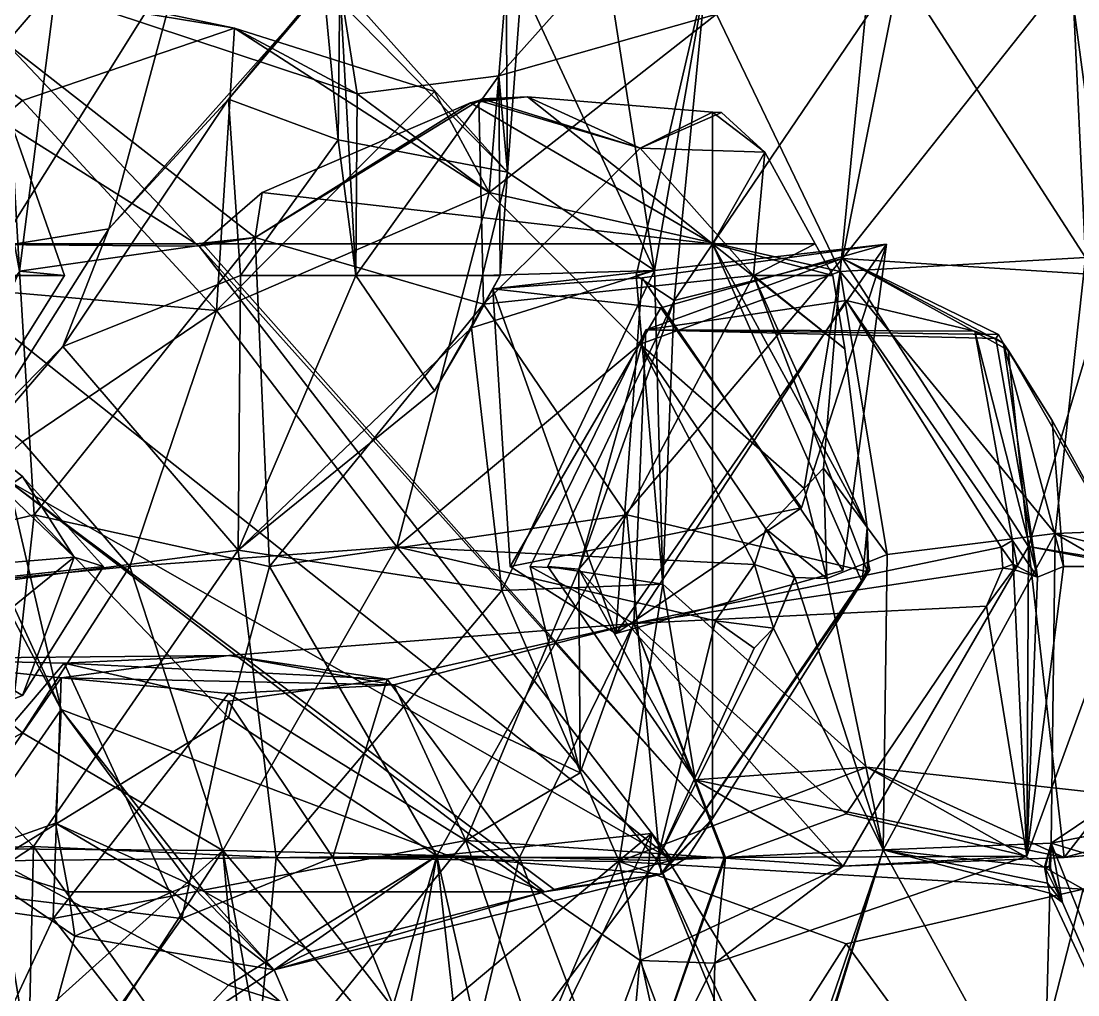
# Model space of a CAD drawing. Extents: x 290083 to 295691, y 4553739 to 4561622.
# Drawn here: x 294027.7 to 294092.4, y 4558827.2 to 4558886.9 of the extents above; entities that cross this region are included whole.
import ezdxf

# ---------------------------------------------------------------- set-up
doc = ezdxf.new("R2010")
doc.units = 0
doc.layers.add('Au_ppm_Pref_-_0_3', color=7, linetype='CONTINUOUS')

msp = doc.modelspace()

# ---------------------------------------------------------------- linework, layer by layer
at = {"layer": 'Au_ppm_Pref_-_0_3'}
for points in [[(294026.764, 4558885.517, 1936.038), (294021.921, 4558898.642, 1930.281), (294029.822, 4558889.102, 1930.281)], [(294079.873, 4558892.496, 1841.433), (294070.247, 4558887.282, 1848.423), (294077.809, 4558871.53, 1847.268)], [(294079.873, 4558892.496, 1841.433), (294077.809, 4558871.53, 1847.268), (294092.839, 4558872.38, 1841.006)], [(294092.036, 4558889.261, 1835.609), (294079.873, 4558892.496, 1841.433), (294092.839, 4558872.38, 1841.006)], [(294026.276, 4558890.761, 1875.567), (294037.625, 4558891.117, 1870.319), (294026.319, 4558873.069, 1870.397)], [(294026.319, 4558873.069, 1870.397), (294037.625, 4558891.117, 1870.319), (294033.048, 4558874.143, 1864.948)], [(294037.625, 4558891.117, 1870.319), (294046.323, 4558889.102, 1864.948), (294033.048, 4558874.143, 1864.948)], [(294027.775, 4558881.997, 1843.559), (294015.661, 4558890.554, 1846.834), (294015.161, 4558871.286, 1841.206)], [(294027.775, 4558881.997, 1843.559), (294040.747, 4558886.438, 1847.344), (294015.661, 4558890.554, 1846.834)], [(294027.959, 4558889.135, 1853.602), (294015.661, 4558890.554, 1846.834), (294040.747, 4558886.438, 1847.344)], [(294069.614, 4558889.689, 1869.718), (294081.514, 4558890.181, 1876.095), (294067.651, 4558869.763, 1877.084)], [(294081.514, 4558890.181, 1876.095), (294077.948, 4558872.319, 1882.685), (294067.651, 4558869.763, 1877.084)], [(294091.828, 4558889.834, 1881.464), (294077.948, 4558872.319, 1882.685), (294081.514, 4558890.181, 1876.095)], [(294069.614, 4558889.689, 1869.718), (294066.442, 4558871.586, 1864.887), (294063.722, 4558889.102, 1864.948)], [(294069.614, 4558889.689, 1869.718), (294067.651, 4558869.763, 1877.084), (294065.318, 4558871.285, 1870.887)], [(294069.614, 4558889.689, 1869.718), (294065.318, 4558871.285, 1870.887), (294066.442, 4558871.586, 1864.887)], [(294094.324, 4558871.285, 1878.501), (294077.948, 4558872.319, 1882.685), (294091.828, 4558889.834, 1881.464)], [(294103.371, 4558883.259, 1878.775), (294094.324, 4558871.285, 1878.501), (294091.828, 4558889.834, 1881.464)], [(294103.371, 4558883.259, 1878.775), (294091.828, 4558889.834, 1881.464), (294115.594, 4558888.875, 1882.788)], [(294024.582, 4558887.646, 1924.827), (294027.574, 4558871.542, 1930.853), (294029.822, 4558889.102, 1930.281)], [(294026.764, 4558885.517, 1936.038), (294029.822, 4558889.102, 1930.281), (294027.574, 4558871.542, 1930.853)], [(294027.959, 4558889.135, 1853.602), (294048.244, 4558882.413, 1853.069), (294047.18, 4558889.102, 1855.801)], [(294027.959, 4558889.135, 1853.602), (294040.747, 4558886.438, 1847.344), (294048.244, 4558882.413, 1853.069)], [(294040.375, 4558882.09, 1861.346), (294033.048, 4558874.143, 1864.948), (294046.323, 4558889.102, 1864.948)], [(294047.095, 4558879.598, 1859.009), (294040.375, 4558882.09, 1861.346), (294046.181, 4558889.102, 1861.746)], [(294040.375, 4558882.09, 1861.346), (294046.323, 4558889.102, 1864.948), (294046.181, 4558889.102, 1861.746)], [(294046.181, 4558889.102, 1861.746), (294058.314, 4558889.102, 1862.431), (294057.445, 4558877.607, 1859.009)], [(294046.181, 4558889.102, 1861.746), (294057.445, 4558877.607, 1859.009), (294047.095, 4558879.598, 1859.009)], [(294048.164, 4558871.285, 1856.741), (294047.095, 4558879.598, 1859.009), (294047.18, 4558889.102, 1855.801)], [(294047.18, 4558889.102, 1855.801), (294047.095, 4558879.598, 1859.009), (294057.445, 4558877.607, 1859.009)], [(294048.164, 4558871.285, 1856.741), (294047.18, 4558889.102, 1855.801), (294048.244, 4558882.413, 1853.069)], [(294047.18, 4558889.102, 1855.801), (294057.445, 4558877.607, 1859.009), (294057.367, 4558889.102, 1855.14)], [(294056.93, 4558883.508, 1853.069), (294057.367, 4558889.102, 1855.14), (294057.445, 4558877.607, 1859.009)], [(294061.906, 4558889.102, 1853.069), (294057.367, 4558889.102, 1855.14), (294056.93, 4558883.508, 1853.069)], [(294061.906, 4558889.102, 1853.069), (294056.93, 4558883.508, 1853.069), (294070.247, 4558887.282, 1848.423)], [(294066.442, 4558871.586, 1864.887), (294057.445, 4558877.607, 1859.009), (294058.314, 4558889.102, 1862.431)], [(294066.442, 4558871.586, 1864.887), (294058.314, 4558889.102, 1862.431), (294063.722, 4558889.102, 1864.948)], [(294092.036, 4558889.261, 1835.609), (294092.839, 4558872.38, 1841.006), (294102.242, 4558868.938, 1834.736)], [(294092.036, 4558889.261, 1835.609), (294102.242, 4558868.938, 1834.736), (294107.323, 4558889.102, 1831.175)], [(294025.368, 4558871.285, 1918.688), (294030.33, 4558871.285, 1924.341), (294024.582, 4558887.646, 1924.827)], [(294024.582, 4558887.646, 1924.827), (294030.33, 4558871.285, 1924.341), (294027.574, 4558871.542, 1930.853)], [(294056.93, 4558883.508, 1853.069), (294056.338, 4558876.373, 1847.24), (294070.247, 4558887.282, 1848.423)], [(294070.247, 4558887.282, 1848.423), (294056.338, 4558876.373, 1847.24), (294077.809, 4558871.53, 1847.268)], [(294027.775, 4558881.997, 1843.559), (294039.639, 4558869.135, 1842.285), (294040.747, 4558886.438, 1847.344)], [(294040.747, 4558886.438, 1847.344), (294039.639, 4558869.135, 1842.285), (294052.974, 4558882.542, 1843.378)], [(294040.747, 4558886.438, 1847.344), (294056.338, 4558876.373, 1847.24), (294048.244, 4558882.413, 1853.069)], [(294040.747, 4558886.438, 1847.344), (294052.974, 4558882.542, 1843.378), (294056.338, 4558876.373, 1847.24)], [(294027.258, 4558880.248, 1938.398), (294026.764, 4558885.517, 1936.038), (294038.396, 4558873.226, 1937.427)], [(294026.764, 4558885.517, 1936.038), (294042.003, 4558873.605, 1935.827), (294038.396, 4558873.226, 1937.427)], [(294026.764, 4558885.517, 1936.038), (294027.574, 4558871.542, 1930.853), (294042.003, 4558873.605, 1935.827)], [(294048.164, 4558871.285, 1856.741), (294048.244, 4558882.413, 1853.069), (294056.93, 4558883.508, 1853.069)], [(294048.164, 4558871.285, 1856.741), (294056.93, 4558883.508, 1853.069), (294057.003, 4558871.285, 1857.109)], [(294048.244, 4558882.413, 1853.069), (294056.338, 4558876.373, 1847.24), (294056.93, 4558883.508, 1853.069)], [(294056.93, 4558883.508, 1853.069), (294057.445, 4558877.607, 1859.009), (294057.003, 4558871.285, 1857.109)], [(294052.974, 4558882.542, 1843.378), (294039.639, 4558869.135, 1842.285), (294056.338, 4558876.373, 1847.24)], [(294058.672, 4558882.216, 1937.061), (294055.191, 4558881.857, 1937.2), (294055.692, 4558882.001, 1937.186)], [(294070, 4558873.226, 1935.954), (294055.191, 4558881.857, 1937.2), (294058.672, 4558882.216, 1937.061)], [(294058.672, 4558882.216, 1937.061), (294055.692, 4558882.001, 1937.186), (294055.871, 4558882.112, 1937.184)], [(294065.573, 4558879.078, 1933.622), (294058.672, 4558882.216, 1937.061), (294055.871, 4558882.112, 1937.184)], [(294070, 4558873.226, 1935.954), (294058.672, 4558882.216, 1937.061), (294070, 4558881.281, 1935.305)], [(294070, 4558881.281, 1935.305), (294058.672, 4558882.216, 1937.061), (294065.573, 4558879.078, 1933.622)], [(294027.775, 4558881.997, 1843.559), (294015.161, 4558871.286, 1841.206), (294039.639, 4558869.135, 1842.285)], [(294041.104, 4558871.285, 1859.009), (294030.228, 4558866.934, 1861.615), (294040.375, 4558882.09, 1861.346)], [(294030.228, 4558866.934, 1861.615), (294033.048, 4558874.143, 1864.948), (294040.375, 4558882.09, 1861.346)], [(294041.104, 4558871.285, 1859.009), (294040.375, 4558882.09, 1861.346), (294047.095, 4558879.598, 1859.009)], [(294055.191, 4558881.857, 1937.2), (294042.003, 4558873.605, 1935.827), (294055.692, 4558882.001, 1937.186)], [(294042.003, 4558873.605, 1935.827), (294055.976, 4558869.536, 1932.279), (294055.692, 4558882.001, 1937.186)], [(294042.003, 4558873.605, 1935.827), (294055.191, 4558881.857, 1937.2), (294042.43, 4558876.365, 1937.441)], [(294070, 4558873.226, 1935.954), (294042.43, 4558876.365, 1937.441), (294055.191, 4558881.857, 1937.2)], [(294055.871, 4558882.112, 1937.184), (294055.692, 4558882.001, 1937.186), (294065.573, 4558879.078, 1933.622)], [(294055.692, 4558882.001, 1937.186), (294055.976, 4558869.536, 1932.279), (294065.573, 4558879.078, 1933.622)], [(294070.556, 4558881.261, 1935.243), (294070, 4558881.281, 1935.305), (294065.573, 4558879.078, 1933.622)], [(294065.573, 4558879.078, 1933.622), (294073.209, 4558878.836, 1935.137), (294070.556, 4558881.261, 1935.243)], [(294070.556, 4558881.261, 1935.243), (294073.209, 4558878.836, 1935.137), (294070, 4558881.281, 1935.305)], [(294073.209, 4558878.836, 1935.137), (294070, 4558873.226, 1935.954), (294070, 4558881.281, 1935.305)], [(294038.396, 4558873.226, 1937.427), (294020, 4558873.226, 1938.284), (294027.258, 4558880.248, 1938.398)], [(294048.164, 4558871.285, 1856.741), (294041.104, 4558871.285, 1859.009), (294047.095, 4558879.598, 1859.009)], [(294065.573, 4558879.078, 1933.622), (294055.976, 4558869.536, 1932.279), (294072.507, 4558871.285, 1932.951)], [(294072.507, 4558871.285, 1932.951), (294073.209, 4558878.836, 1935.137), (294065.573, 4558879.078, 1933.622)], [(294070, 4558873.226, 1935.954), (294073.209, 4558878.836, 1935.137), (294076.282, 4558873.226, 1935.24)], [(294072.507, 4558871.285, 1932.951), (294076.282, 4558873.226, 1935.24), (294073.209, 4558878.836, 1935.137)], [(294066.442, 4558871.586, 1864.887), (294055.914, 4558871.285, 1859.009), (294057.445, 4558877.607, 1859.009)], [(294055.914, 4558871.285, 1859.009), (294057.003, 4558871.285, 1857.109), (294057.445, 4558877.607, 1859.009)], [(294070, 4558873.226, 1935.954), (294038.794, 4558873.226, 1937.409), (294042.43, 4558876.365, 1937.441)], [(294038.794, 4558873.226, 1937.409), (294042.003, 4558873.605, 1935.827), (294042.43, 4558876.365, 1937.441)], [(294056.338, 4558876.373, 1847.24), (294039.639, 4558869.135, 1842.285), (294050.683, 4558854.662, 1842.21)], [(294050.683, 4558854.662, 1842.21), (294065.573, 4558867.086, 1842.59), (294056.338, 4558876.373, 1847.24)], [(294077.809, 4558871.53, 1847.268), (294056.338, 4558876.373, 1847.24), (294065.573, 4558867.086, 1842.59)], [(294023.655, 4558859.294, 1864.948), (294026.319, 4558873.069, 1870.397), (294033.048, 4558874.143, 1864.948)], [(294023.655, 4558859.294, 1864.948), (294033.048, 4558874.143, 1864.948), (294030.228, 4558866.934, 1861.615)], [(294026.894, 4558858.71, 1938.543), (294020, 4558873.226, 1938.284), (294067.561, 4558835.477, 1938.299)], [(294038.583, 4558873.074, 1937.427), (294020, 4558873.226, 1938.284), (294038.396, 4558873.226, 1937.427)], [(294067.561, 4558835.477, 1938.299), (294020, 4558873.226, 1938.284), (294038.583, 4558873.074, 1937.427)], [(294042.003, 4558873.605, 1935.827), (294027.574, 4558871.542, 1930.853), (294028.479, 4558856.622, 1934.836)], [(294042.882, 4558853.467, 1931.463), (294042.003, 4558873.605, 1935.827), (294028.479, 4558856.622, 1934.836)], [(294038.396, 4558873.226, 1937.427), (294042.003, 4558873.605, 1935.827), (294038.583, 4558873.074, 1937.427)], [(294038.583, 4558873.074, 1937.427), (294042.003, 4558873.605, 1935.827), (294038.794, 4558873.226, 1937.409)], [(294070, 4558838.038, 1938.034), (294038.583, 4558873.074, 1937.427), (294038.794, 4558873.226, 1937.409)], [(294070, 4558838.038, 1938.034), (294038.794, 4558873.226, 1937.409), (294070, 4558873.226, 1935.954)], [(294042.882, 4558853.467, 1931.463), (294055.976, 4558869.536, 1932.279), (294042.003, 4558873.605, 1935.827)], [(294056.557, 4558870.465, 1905.597), (294065.69, 4558871.146, 1900.269), (294080.658, 4558873.207, 1906.397)], [(294056.557, 4558870.465, 1905.597), (294080.658, 4558873.207, 1906.397), (294066.844, 4558869.297, 1911.201)], [(294075.441, 4558857.051, 1909.98), (294080.658, 4558873.207, 1906.397), (294064.089, 4558849.368, 1906.119)], [(294077.975, 4558853.226, 1900.134), (294064.089, 4558849.368, 1906.119), (294080.658, 4558873.207, 1906.397)], [(294065.69, 4558871.146, 1900.269), (294077.975, 4558853.226, 1900.134), (294080.658, 4558873.207, 1906.397)], [(294075.441, 4558857.051, 1909.98), (294066.844, 4558869.297, 1911.201), (294080.658, 4558873.207, 1906.397)], [(294070, 4558873.226, 1935.954), (294079.162, 4558852.507, 1936.323), (294070, 4558838.038, 1938.034)], [(294070, 4558873.226, 1935.954), (294079.466, 4558855.835, 1936.098), (294079.162, 4558852.507, 1936.323)], [(294070, 4558873.226, 1935.954), (294078.095, 4558866.801, 1935.578), (294079.466, 4558855.835, 1936.098)], [(294077.359, 4558871.285, 1935.282), (294070, 4558873.226, 1935.954), (294076.282, 4558873.226, 1935.24)], [(294078.095, 4558866.801, 1935.578), (294070, 4558873.226, 1935.954), (294077.359, 4558871.285, 1935.282)], [(294072.507, 4558871.285, 1932.951), (294077.359, 4558871.285, 1935.282), (294076.282, 4558873.226, 1935.24)], [(294067.561, 4558835.477, 1938.299), (294038.583, 4558873.074, 1937.427), (294070, 4558838.038, 1938.034)], [(294065.915, 4558867.964, 1887.76), (294061.82, 4558853.296, 1882.226), (294077.948, 4558872.319, 1882.685)], [(294061.82, 4558853.296, 1882.226), (294067.651, 4558869.763, 1877.084), (294077.948, 4558872.319, 1882.685)], [(294087.507, 4558867.663, 1888.393), (294065.915, 4558867.964, 1887.76), (294077.948, 4558872.319, 1882.685)], [(294090.967, 4558855.494, 1848.152), (294092.839, 4558872.38, 1841.006), (294077.809, 4558871.53, 1847.268)], [(294077.948, 4558872.319, 1882.685), (294087.809, 4558867.116, 1888.32), (294087.507, 4558867.663, 1888.393)], [(294077.948, 4558872.319, 1882.685), (294088.102, 4558866.719, 1888.335), (294087.809, 4558867.116, 1888.32)], [(294089.347, 4558854.696, 1881.874), (294088.102, 4558866.719, 1888.335), (294077.948, 4558872.319, 1882.685)], [(294089.347, 4558854.696, 1881.874), (294077.948, 4558872.319, 1882.685), (294094.324, 4558871.285, 1878.501)], [(294090.967, 4558855.494, 1848.152), (294107.23, 4558856.118, 1841.695), (294092.839, 4558872.38, 1841.006)], [(294014.932, 4558853.4, 1930.283), (294028.479, 4558856.622, 1934.836), (294027.574, 4558871.542, 1930.853)], [(294015.161, 4558871.286, 1841.206), (294017.414, 4558851.814, 1834.821), (294027.775, 4558861.109, 1838.643)], [(294015.161, 4558871.286, 1841.206), (294027.775, 4558861.109, 1838.643), (294039.639, 4558869.135, 1842.285)], [(294021.25, 4558856.833, 1924.341), (294027.574, 4558871.542, 1930.853), (294030.33, 4558871.285, 1924.341)], [(294021.25, 4558856.833, 1924.341), (294030.33, 4558871.285, 1924.341), (294025.368, 4558871.285, 1918.688)], [(294041.104, 4558871.285, 1859.009), (294040.971, 4558854.47, 1857.925), (294030.228, 4558866.934, 1861.615)], [(294040.971, 4558854.47, 1857.925), (294048.164, 4558871.285, 1856.741), (294052.974, 4558864.225, 1856.655)], [(294041.104, 4558871.285, 1859.009), (294048.164, 4558871.285, 1856.741), (294040.971, 4558854.47, 1857.925)], [(294048.164, 4558871.285, 1856.741), (294057.003, 4558871.285, 1857.109), (294052.974, 4558864.225, 1856.655)], [(294055.246, 4558868.072, 1859.009), (294052.974, 4558864.225, 1856.655), (294057.003, 4558871.285, 1857.109)], [(294055.246, 4558868.072, 1859.009), (294066.442, 4558871.586, 1864.887), (294057.104, 4558852.006, 1863.937)], [(294066.442, 4558871.586, 1864.887), (294055.246, 4558868.072, 1859.009), (294055.914, 4558871.285, 1859.009)], [(294055.246, 4558868.072, 1859.009), (294057.003, 4558871.285, 1857.109), (294055.914, 4558871.285, 1859.009)], [(294064.76, 4558856.637, 1931.72), (294072.507, 4558871.285, 1932.951), (294055.976, 4558869.536, 1932.279)], [(294066.953, 4558852.379, 1870.387), (294057.104, 4558852.006, 1863.937), (294066.442, 4558871.586, 1864.887)], [(294064.76, 4558856.637, 1931.72), (294079.493, 4558853.139, 1936.077), (294072.507, 4558871.285, 1932.951)], [(294066.953, 4558852.379, 1870.387), (294066.442, 4558871.586, 1864.887), (294065.318, 4558871.285, 1870.887)], [(294066.953, 4558852.379, 1870.387), (294065.318, 4558871.285, 1870.887), (294067.651, 4558869.763, 1877.084)], [(294077.809, 4558871.53, 1847.268), (294065.573, 4558867.086, 1842.59), (294075.619, 4558858.242, 1843.956)], [(294079.466, 4558855.835, 1936.098), (294078.095, 4558866.801, 1935.578), (294072.507, 4558871.285, 1932.951)], [(294078.095, 4558866.801, 1935.578), (294077.359, 4558871.285, 1935.282), (294072.507, 4558871.285, 1932.951)], [(294079.493, 4558853.139, 1936.077), (294079.466, 4558855.835, 1936.098), (294072.507, 4558871.285, 1932.951)], [(294076.787, 4558859.492, 1844.565), (294077.809, 4558871.53, 1847.268), (294075.619, 4558858.242, 1843.956)], [(294080.691, 4558854.203, 1844.721), (294077.809, 4558871.53, 1847.268), (294076.787, 4558859.492, 1844.565)], [(294090.967, 4558855.494, 1848.152), (294077.809, 4558871.53, 1847.268), (294080.691, 4558854.203, 1844.721)], [(294089.347, 4558854.696, 1881.874), (294094.324, 4558871.285, 1878.501), (294104.416, 4558852.248, 1878.793)], [(294064.089, 4558849.368, 1906.119), (294065.69, 4558871.146, 1900.269), (294056.557, 4558870.465, 1905.597)], [(294065.69, 4558871.146, 1900.269), (294064.089, 4558849.368, 1906.119), (294077.975, 4558853.226, 1900.134)], [(294056.557, 4558870.465, 1905.597), (294066.844, 4558869.297, 1911.201), (294057.612, 4558853.467, 1910.276)], [(294064.089, 4558849.368, 1906.119), (294056.557, 4558870.465, 1905.597), (294057.612, 4558853.467, 1910.276)], [(294024.075, 4558853.467, 1827.567), (294030.93, 4558854.039, 1828.423), (294014.592, 4558869.697, 1829.634)], [(294027.775, 4558858.983, 1831.151), (294017.414, 4558851.814, 1834.821), (294014.592, 4558869.697, 1829.634)], [(294027.775, 4558858.983, 1831.151), (294014.592, 4558869.697, 1829.634), (294030.93, 4558854.039, 1828.423)], [(294042.882, 4558853.467, 1931.463), (294064.76, 4558856.637, 1931.72), (294055.976, 4558869.536, 1932.279)], [(294075.441, 4558857.051, 1909.98), (294057.612, 4558853.467, 1910.276), (294066.844, 4558869.297, 1911.201)], [(294066.953, 4558852.379, 1870.387), (294067.651, 4558869.763, 1877.084), (294059.918, 4558853.467, 1876.827)], [(294067.651, 4558869.763, 1877.084), (294061.82, 4558853.296, 1882.226), (294059.918, 4558853.467, 1876.827)], [(294065.183, 4558849.982, 1893.667), (294078.172, 4558869.748, 1894.133), (294087.661, 4558854.657, 1893.575)], [(294065.183, 4558849.982, 1893.667), (294065.915, 4558867.964, 1887.76), (294078.172, 4558869.748, 1894.133)], [(294086.064, 4558867.875, 1889.788), (294078.172, 4558869.748, 1894.133), (294065.915, 4558867.964, 1887.76)], [(294078.172, 4558869.748, 1894.133), (294086.064, 4558867.875, 1889.788), (294088.367, 4558855.051, 1892.983)], [(294088.367, 4558855.051, 1892.983), (294087.661, 4558854.657, 1893.575), (294078.172, 4558869.748, 1894.133)], [(294039.639, 4558869.135, 1842.285), (294027.775, 4558861.109, 1838.643), (294034.337, 4558853.467, 1838.098)], [(294050.683, 4558854.662, 1842.21), (294039.639, 4558869.135, 1842.285), (294034.337, 4558853.467, 1838.098)], [(294040.971, 4558854.47, 1857.925), (294055.246, 4558868.072, 1859.009), (294057.104, 4558852.006, 1863.937)], [(294052.974, 4558864.225, 1856.655), (294055.246, 4558868.072, 1859.009), (294040.971, 4558854.47, 1857.925)], [(294065.183, 4558849.982, 1893.667), (294058.834, 4558853.467, 1888.705), (294065.915, 4558867.964, 1887.76)], [(294058.834, 4558853.467, 1888.705), (294061.82, 4558853.296, 1882.226), (294065.915, 4558867.964, 1887.76)], [(294087.333, 4558867.426, 1888.675), (294065.915, 4558867.964, 1887.76), (294087.507, 4558867.663, 1888.393)], [(294086.064, 4558867.875, 1889.788), (294065.915, 4558867.964, 1887.76), (294087.333, 4558867.426, 1888.675)], [(294089.888, 4558852.817, 1892.386), (294086.064, 4558867.875, 1889.788), (294087.333, 4558867.426, 1888.675)], [(294089.888, 4558852.817, 1892.386), (294088.367, 4558855.051, 1892.983), (294086.064, 4558867.875, 1889.788)], [(294087.809, 4558867.116, 1888.32), (294087.333, 4558867.426, 1888.675), (294087.507, 4558867.663, 1888.393)], [(294087.809, 4558867.116, 1888.32), (294089.888, 4558852.817, 1892.386), (294087.333, 4558867.426, 1888.675)], [(294023.655, 4558859.294, 1864.948), (294030.228, 4558866.934, 1861.615), (294014.528, 4558850.989, 1859.959)], [(294030.228, 4558866.934, 1861.615), (294040.971, 4558854.47, 1857.925), (294014.528, 4558850.989, 1859.959)], [(294072.569, 4558853.579, 1842.714), (294065.573, 4558867.086, 1842.59), (294050.683, 4558854.662, 1842.21)], [(294072.569, 4558853.579, 1842.714), (294073.259, 4558855.78, 1842.736), (294065.573, 4558867.086, 1842.59)], [(294073.259, 4558855.78, 1842.736), (294075.619, 4558858.242, 1843.956), (294065.573, 4558867.086, 1842.59)], [(294091.491, 4558853.467, 1891.496), (294089.888, 4558852.817, 1892.386), (294087.809, 4558867.116, 1888.32)], [(294090.784, 4558862.412, 1888.705), (294087.809, 4558867.116, 1888.32), (294088.102, 4558866.719, 1888.335)], [(294091.491, 4558853.467, 1891.496), (294087.809, 4558867.116, 1888.32), (294090.784, 4558862.412, 1888.705)], [(294090.784, 4558862.412, 1888.705), (294088.102, 4558866.719, 1888.335), (294095.714, 4558853.467, 1888.705)], [(294089.347, 4558854.696, 1881.874), (294095.714, 4558853.467, 1888.705), (294088.102, 4558866.719, 1888.335)], [(294091.491, 4558853.467, 1891.496), (294090.784, 4558862.412, 1888.705), (294095.714, 4558853.467, 1888.705)], [(294027.775, 4558861.109, 1838.643), (294017.414, 4558851.814, 1834.821), (294034.337, 4558853.467, 1838.098)], [(294032.733, 4558853.467, 1831.649), (294017.414, 4558851.814, 1834.821), (294027.775, 4558858.983, 1831.151)], [(294027.775, 4558858.983, 1831.151), (294030.93, 4558854.039, 1828.423), (294032.733, 4558853.467, 1831.649)], [(294076.787, 4558859.492, 1844.565), (294075.619, 4558858.242, 1843.956), (294076.995, 4558852.731, 1843.6)], [(294080.691, 4558854.203, 1844.721), (294076.787, 4558859.492, 1844.565), (294076.995, 4558852.731, 1843.6)], [(294026.515, 4558852.563, 1938.726), (294026.894, 4558858.71, 1938.543), (294030.13, 4558844.718, 1938.868)], [(294030.13, 4558844.718, 1938.868), (294026.894, 4558858.71, 1938.543), (294059.72, 4558833.541, 1938.528)], [(294026.894, 4558858.71, 1938.543), (294060.316, 4558833.692, 1938.511), (294059.72, 4558833.541, 1938.528)], [(294026.894, 4558858.71, 1938.543), (294067.561, 4558835.477, 1938.299), (294060.316, 4558833.692, 1938.511)], [(294073.259, 4558855.78, 1842.736), (294076.995, 4558852.731, 1843.6), (294075.619, 4558858.242, 1843.956)], [(294075.441, 4558857.051, 1909.98), (294064.089, 4558849.368, 1906.119), (294057.612, 4558853.467, 1910.276)], [(294026.127, 4558835.448, 1929.91), (294028.479, 4558856.622, 1934.836), (294014.932, 4558853.4, 1930.283)], [(294026.127, 4558835.448, 1929.91), (294040.375, 4558844.195, 1933.371), (294028.479, 4558856.622, 1934.836)], [(294040.375, 4558844.195, 1933.371), (294042.882, 4558853.467, 1931.463), (294028.479, 4558856.622, 1934.836)], [(294042.882, 4558853.467, 1931.463), (294053.124, 4558835.752, 1930.267), (294064.76, 4558856.637, 1931.72)], [(294053.124, 4558835.752, 1930.267), (294066.862, 4558834.636, 1935.979), (294064.76, 4558856.637, 1931.72)], [(294079.493, 4558853.139, 1936.077), (294064.76, 4558856.637, 1931.72), (294066.862, 4558834.636, 1935.979)], [(294073.259, 4558855.78, 1842.736), (294072.569, 4558853.579, 1842.714), (294075.011, 4558852.8, 1842.903)], [(294075.011, 4558852.8, 1842.903), (294075.048, 4558852.797, 1842.916), (294073.259, 4558855.78, 1842.736)], [(294075.048, 4558852.797, 1842.916), (294076.995, 4558852.731, 1843.6), (294073.259, 4558855.78, 1842.736)], [(294079.466, 4558855.835, 1936.098), (294079.553, 4558853.653, 1936.219), (294079.162, 4558852.507, 1936.323)], [(294079.466, 4558855.835, 1936.098), (294079.493, 4558853.139, 1936.077), (294079.553, 4558853.653, 1936.219)], [(294090.967, 4558855.494, 1848.152), (294113.959, 4558849.505, 1846.506), (294107.23, 4558856.118, 1841.695)], [(294080.691, 4558854.203, 1844.721), (294080.444, 4558836.117, 1846.656), (294090.967, 4558855.494, 1848.152)], [(294090.967, 4558855.494, 1848.152), (294080.444, 4558836.117, 1846.656), (294090.736, 4558836.528, 1853.363)], [(294088.406, 4558853.601, 1893.485), (294087.661, 4558854.657, 1893.575), (294088.367, 4558855.051, 1892.983)], [(294088.667, 4558853.467, 1893.362), (294088.406, 4558853.601, 1893.485), (294088.367, 4558855.051, 1892.983)], [(294089.888, 4558852.817, 1892.386), (294088.667, 4558853.467, 1893.362), (294088.367, 4558855.051, 1892.983)], [(294090.967, 4558855.494, 1848.152), (294090.736, 4558836.528, 1853.363), (294105.982, 4558846.768, 1852.067)], [(294090.967, 4558855.494, 1848.152), (294105.982, 4558846.768, 1852.067), (294113.959, 4558849.505, 1846.506)], [(294028.44, 4558836.321, 1857.631), (294014.528, 4558850.989, 1859.959), (294040.971, 4558854.47, 1857.925)], [(294043.292, 4558835.649, 1863.573), (294028.44, 4558836.321, 1857.631), (294040.971, 4558854.47, 1857.925)], [(294050.683, 4558854.662, 1842.21), (294034.337, 4558853.467, 1838.098), (294040.027, 4558836.08, 1841.308)], [(294050.683, 4558854.662, 1842.21), (294040.027, 4558836.08, 1841.308), (294066.609, 4558835.473, 1842.184)], [(294057.104, 4558852.006, 1863.937), (294043.292, 4558835.649, 1863.573), (294040.971, 4558854.47, 1857.925)], [(294070.186, 4558850.139, 1842.583), (294072.569, 4558853.579, 1842.714), (294050.683, 4558854.662, 1842.21)], [(294066.609, 4558835.473, 1842.184), (294070.186, 4558850.139, 1842.583), (294050.683, 4558854.662, 1842.21)], [(294087.661, 4558854.657, 1893.575), (294087.771, 4558853.371, 1893.535), (294065.183, 4558849.982, 1893.667)], [(294089.347, 4558854.696, 1881.874), (294077.998, 4558835.12, 1882.684), (294089.247, 4558835.72, 1888.361)], [(294077.998, 4558835.12, 1882.684), (294089.347, 4558854.696, 1881.874), (294091.531, 4558835.647, 1876.872)], [(294087.771, 4558853.371, 1893.535), (294087.661, 4558854.657, 1893.575), (294088.406, 4558853.601, 1893.485)], [(294089.347, 4558854.696, 1881.874), (294089.247, 4558835.72, 1888.361), (294095.714, 4558853.467, 1888.705)], [(294089.347, 4558854.696, 1881.874), (294104.416, 4558852.248, 1878.793), (294091.531, 4558835.647, 1876.872)], [(294024.075, 4558853.467, 1827.567), (294014.003, 4558840.33, 1829.312), (294030.93, 4558854.039, 1828.423)], [(294030.93, 4558854.039, 1828.423), (294014.003, 4558840.33, 1829.312), (294027.775, 4558845.561, 1831.947)], [(294032.733, 4558853.467, 1831.649), (294030.93, 4558854.039, 1828.423), (294027.775, 4558845.561, 1831.947)], [(294076.995, 4558852.731, 1843.6), (294080.444, 4558836.117, 1846.656), (294080.691, 4558854.203, 1844.721)], [(294034.337, 4558853.467, 1838.098), (294017.414, 4558851.814, 1834.821), (294027.775, 4558843.277, 1837.794)], [(294027.775, 4558845.561, 1831.947), (294017.414, 4558851.814, 1834.821), (294032.733, 4558853.467, 1831.649)], [(294040.027, 4558836.08, 1841.308), (294034.337, 4558853.467, 1838.098), (294027.775, 4558843.277, 1837.794)], [(294053.124, 4558835.752, 1930.267), (294042.882, 4558853.467, 1931.463), (294040.375, 4558844.195, 1933.371)], [(294061.82, 4558853.296, 1882.226), (294061.906, 4558840.835, 1888.705), (294054.902, 4558836.686, 1883.733)], [(294054.902, 4558836.686, 1883.733), (294077.998, 4558835.12, 1882.684), (294061.82, 4558853.296, 1882.226)], [(294065.183, 4558849.982, 1893.667), (294061.906, 4558840.835, 1888.705), (294058.834, 4558853.467, 1888.705)], [(294061.906, 4558840.835, 1888.705), (294061.82, 4558853.296, 1882.226), (294058.834, 4558853.467, 1888.705)], [(294066.953, 4558852.379, 1870.387), (294059.918, 4558853.467, 1876.827), (294068.933, 4558840.4, 1876.827)], [(294059.918, 4558853.467, 1876.827), (294061.82, 4558853.296, 1882.226), (294068.933, 4558840.4, 1876.827)], [(294061.82, 4558853.296, 1882.226), (294077.998, 4558835.12, 1882.684), (294068.933, 4558840.4, 1876.827)], [(294086.772, 4558851.041, 1893.568), (294065.183, 4558849.982, 1893.667), (294087.771, 4558853.371, 1893.535)], [(294079.162, 4558852.507, 1936.323), (294079.493, 4558853.139, 1936.077), (294066.862, 4558834.636, 1935.979)], [(294073.728, 4558849.681, 1842.849), (294072.569, 4558853.579, 1842.714), (294070.186, 4558850.139, 1842.583)], [(294072.569, 4558853.579, 1842.714), (294073.728, 4558849.681, 1842.849), (294075.011, 4558852.8, 1842.903)], [(294079.553, 4558853.653, 1936.219), (294079.637, 4558853.261, 1936.235), (294079.162, 4558852.507, 1936.323)], [(294079.493, 4558853.139, 1936.077), (294079.162, 4558852.507, 1936.323), (294079.637, 4558853.261, 1936.235)], [(294079.493, 4558853.139, 1936.077), (294079.637, 4558853.261, 1936.235), (294079.553, 4558853.653, 1936.219)], [(294086.772, 4558851.041, 1893.568), (294087.771, 4558853.371, 1893.535), (294088.419, 4558853.276, 1893.476)], [(294088.419, 4558853.276, 1893.476), (294089.247, 4558835.72, 1888.361), (294086.772, 4558851.041, 1893.568)], [(294088.419, 4558853.276, 1893.476), (294087.771, 4558853.371, 1893.535), (294088.406, 4558853.601, 1893.485)], [(294088.667, 4558853.467, 1893.362), (294088.498, 4558853.467, 1893.474), (294088.406, 4558853.601, 1893.485)], [(294088.419, 4558853.276, 1893.476), (294088.406, 4558853.601, 1893.485), (294088.498, 4558853.467, 1893.474)], [(294088.419, 4558853.276, 1893.476), (294088.498, 4558853.467, 1893.474), (294088.667, 4558853.467, 1893.362)], [(294089.888, 4558852.817, 1892.386), (294088.419, 4558853.276, 1893.476), (294088.667, 4558853.467, 1893.362)], [(294089.247, 4558835.72, 1888.361), (294088.419, 4558853.276, 1893.476), (294089.888, 4558852.817, 1892.386)], [(294089.247, 4558835.72, 1888.361), (294089.888, 4558852.817, 1892.386), (294091.491, 4558853.467, 1891.496)], [(294089.247, 4558835.72, 1888.361), (294091.491, 4558853.467, 1891.496), (294095.714, 4558853.467, 1888.705)], [(294030.13, 4558844.718, 1938.868), (294026.267, 4558851.987, 1936.539), (294026.515, 4558852.563, 1938.726)], [(294079.162, 4558852.507, 1936.323), (294066.862, 4558834.636, 1935.979), (294070, 4558838.038, 1938.034)], [(294073.728, 4558849.681, 1842.849), (294075.048, 4558852.797, 1842.916), (294075.011, 4558852.8, 1842.903)], [(294080.444, 4558836.117, 1846.656), (294075.048, 4558852.797, 1842.916), (294073.728, 4558849.681, 1842.849)], [(294075.048, 4558852.797, 1842.916), (294080.444, 4558836.117, 1846.656), (294076.995, 4558852.731, 1843.6)], [(294014.003, 4558840.33, 1829.312), (294017.414, 4558851.814, 1834.821), (294027.775, 4558845.561, 1831.947)], [(294027.775, 4558843.277, 1837.794), (294017.414, 4558851.814, 1834.821), (294014.76, 4558836.258, 1841.064)], [(294023.84, 4558835.649, 1936.22), (294026.267, 4558851.987, 1936.539), (294030.13, 4558844.718, 1938.868)], [(294057.104, 4558852.006, 1863.937), (294064.292, 4558835.396, 1865.461), (294043.292, 4558835.649, 1863.573)], [(294066.953, 4558852.379, 1870.387), (294064.292, 4558835.396, 1865.461), (294057.104, 4558852.006, 1863.937)], [(294066.953, 4558852.379, 1870.387), (294079.439, 4558841.169, 1871.041), (294064.292, 4558835.396, 1865.461)], [(294066.953, 4558852.379, 1870.387), (294068.933, 4558840.4, 1876.827), (294079.439, 4558841.169, 1871.041)], [(294114.854, 4558837.779, 1876.643), (294091.531, 4558835.647, 1876.872), (294104.416, 4558852.248, 1878.793)], [(294008.599, 4558835.649, 1856.17), (294014.528, 4558850.989, 1859.959), (294028.44, 4558836.321, 1857.631)], [(294086.772, 4558851.041, 1893.568), (294078.172, 4558838.311, 1893.757), (294065.183, 4558849.982, 1893.667)], [(294078.172, 4558838.311, 1893.757), (294086.772, 4558851.041, 1893.568), (294089.247, 4558835.72, 1888.361)], [(294065.183, 4558849.982, 1893.667), (294050.078, 4558846.567, 1899.649), (294040.4, 4558848.014, 1894.885)], [(294065.183, 4558849.982, 1893.667), (294040.4, 4558848.014, 1894.885), (294050.503, 4558846.223, 1889.955)], [(294065.183, 4558849.982, 1893.667), (294058.191, 4558835.649, 1899.704), (294050.078, 4558846.567, 1899.649)], [(294065.183, 4558849.982, 1893.667), (294050.503, 4558846.223, 1889.955), (294061.906, 4558840.835, 1888.705)], [(294065.183, 4558849.982, 1893.667), (294070.705, 4558835.649, 1894.645), (294058.191, 4558835.649, 1899.704)], [(294065.183, 4558849.982, 1893.667), (294070.797, 4558835.649, 1891.168), (294070.705, 4558835.649, 1894.645)], [(294065.183, 4558849.982, 1893.667), (294078.172, 4558838.311, 1893.757), (294070.797, 4558835.649, 1891.168)], [(294066.609, 4558835.473, 1842.184), (294072.542, 4558848.457, 1842.604), (294070.186, 4558850.139, 1842.583)], [(294072.542, 4558848.457, 1842.604), (294073.728, 4558849.681, 1842.849), (294070.186, 4558850.139, 1842.583)], [(294066.609, 4558835.473, 1842.184), (294073.728, 4558849.681, 1842.849), (294072.542, 4558848.457, 1842.604)], [(294080.444, 4558836.117, 1846.656), (294073.728, 4558849.681, 1842.849), (294066.609, 4558835.473, 1842.184)], [(294040.4, 4558848.014, 1894.885), (294030.318, 4558847.555, 1899.812), (294019.175, 4558847.812, 1894.645)], [(294040.4, 4558848.014, 1894.885), (294019.175, 4558847.812, 1894.645), (294030.13, 4558846.642, 1889.87)], [(294050.503, 4558846.223, 1889.955), (294040.4, 4558848.014, 1894.885), (294030.13, 4558846.642, 1889.87)], [(294050.078, 4558846.567, 1899.649), (294030.318, 4558847.555, 1899.812), (294040.4, 4558848.014, 1894.885)], [(294019.175, 4558847.812, 1894.645), (294030.318, 4558847.555, 1899.812), (294018.884, 4558834.16, 1900.3)], [(294018.884, 4558834.16, 1900.3), (294030.318, 4558847.555, 1899.812), (294037.516, 4558831.917, 1903.176)], [(294019.175, 4558847.812, 1894.645), (294020.727, 4558833.163, 1889.323), (294030.13, 4558846.642, 1889.87)], [(294050.078, 4558846.567, 1899.649), (294040.375, 4558845.223, 1903.776), (294030.318, 4558847.555, 1899.812)], [(294030.318, 4558847.555, 1899.812), (294040.375, 4558845.223, 1903.776), (294037.516, 4558831.917, 1903.176)], [(294030.13, 4558846.642, 1889.87), (294020.727, 4558833.163, 1889.323), (294029.644, 4558831.91, 1884.893)], [(294030.13, 4558846.642, 1889.87), (294029.644, 4558831.91, 1884.893), (294040.375, 4558845.699, 1885.355)], [(294050.503, 4558846.223, 1889.955), (294030.13, 4558846.642, 1889.87), (294040.375, 4558845.699, 1885.355)], [(294102.601, 4558838.843, 1858.86), (294105.982, 4558846.768, 1852.067), (294090.736, 4558836.528, 1853.363)], [(294050.078, 4558846.567, 1899.649), (294046.77, 4558835.649, 1903.599), (294040.375, 4558845.223, 1903.776)], [(294050.503, 4558846.223, 1889.955), (294040.375, 4558845.699, 1885.355), (294054.902, 4558836.686, 1883.733)], [(294058.191, 4558835.649, 1899.704), (294046.77, 4558835.649, 1903.599), (294050.078, 4558846.567, 1899.649)], [(294061.906, 4558840.835, 1888.705), (294050.503, 4558846.223, 1889.955), (294054.902, 4558836.686, 1883.733)], [(294040.375, 4558845.699, 1885.355), (294029.644, 4558831.91, 1884.893), (294054.902, 4558836.686, 1883.733)], [(294023.84, 4558835.649, 1936.22), (294030.13, 4558844.718, 1938.868), (294029.778, 4558837.754, 1939.074)], [(294029.778, 4558837.754, 1939.074), (294030.13, 4558844.718, 1938.868), (294038.054, 4558834.002, 1938.997)], [(294038.054, 4558834.002, 1938.997), (294030.13, 4558844.718, 1938.868), (294038.907, 4558833.541, 1938.991)], [(294038.907, 4558833.541, 1938.991), (294030.13, 4558844.718, 1938.868), (294059.72, 4558833.541, 1938.528)], [(294046.77, 4558835.649, 1903.599), (294037.516, 4558831.917, 1903.176), (294040.375, 4558845.223, 1903.776)], [(294053.124, 4558835.752, 1930.267), (294040.375, 4558844.195, 1933.371), (294026.127, 4558835.448, 1929.91)], [(294040.027, 4558836.08, 1841.308), (294027.775, 4558843.277, 1837.794), (294014.76, 4558836.258, 1841.064)], [(294064.292, 4558835.396, 1865.461), (294079.439, 4558841.169, 1871.041), (294092.684, 4558833.703, 1865.367)], [(294068.933, 4558840.4, 1876.827), (294091.531, 4558835.647, 1876.872), (294079.439, 4558841.169, 1871.041)], [(294079.439, 4558841.169, 1871.041), (294091.531, 4558835.647, 1876.872), (294102.651, 4558838.598, 1870.866)], [(294092.684, 4558833.703, 1865.367), (294079.439, 4558841.169, 1871.041), (294102.651, 4558838.598, 1870.866)], [(294077.998, 4558835.12, 1882.684), (294091.531, 4558835.647, 1876.872), (294068.933, 4558840.4, 1876.827)], [(294089.247, 4558835.72, 1888.361), (294070.797, 4558835.649, 1891.168), (294078.172, 4558838.311, 1893.757)], [(294102.601, 4558838.843, 1858.86), (294090.736, 4558836.528, 1853.363), (294093.499, 4558835.684, 1854.457)], [(294102.651, 4558838.598, 1870.866), (294091.531, 4558835.647, 1876.872), (294114.854, 4558837.779, 1876.643)], [(294030.581, 4558833.541, 1939.176), (294023.84, 4558835.649, 1936.22), (294029.778, 4558837.754, 1939.074)], [(294030.581, 4558833.541, 1939.176), (294029.778, 4558837.754, 1939.074), (294036.935, 4558833.541, 1939.034)], [(294029.778, 4558837.754, 1939.074), (294038.054, 4558834.002, 1938.997), (294036.935, 4558833.541, 1939.034)], [(294070, 4558838.038, 1938.034), (294066.862, 4558834.636, 1935.979), (294068.491, 4558835.697, 1938.243)], [(294068.491, 4558835.697, 1938.243), (294067.561, 4558835.477, 1938.299), (294070, 4558838.038, 1938.034)], [(294053.124, 4558835.752, 1930.267), (294051.132, 4558824.413, 1923.015), (294066.258, 4558837.11, 1924.219)], [(294064.562, 4558818.348, 1919.926), (294066.258, 4558837.11, 1924.219), (294051.132, 4558824.413, 1923.015)], [(294053.124, 4558835.752, 1930.267), (294066.258, 4558837.11, 1924.219), (294055.454, 4558815.02, 1926.447)], [(294066.258, 4558837.11, 1924.219), (294078.111, 4558818.05, 1924.081), (294055.454, 4558815.02, 1926.447)], [(294066.258, 4558837.11, 1924.219), (294064.562, 4558818.348, 1919.926), (294078.111, 4558818.05, 1924.081)], [(294008.599, 4558835.649, 1856.17), (294028.44, 4558836.321, 1857.631), (294015.176, 4558827.645, 1855.737)], [(294028.025, 4558818.726, 1852.907), (294015.176, 4558827.645, 1855.737), (294028.44, 4558836.321, 1857.631)], [(294041.591, 4558817.88, 1857.839), (294028.025, 4558818.726, 1852.907), (294028.44, 4558836.321, 1857.631)], [(294043.292, 4558835.649, 1863.573), (294041.591, 4558817.88, 1857.839), (294028.44, 4558836.321, 1857.631)], [(294040.147, 4558818.415, 1883.477), (294054.902, 4558836.686, 1883.733), (294029.644, 4558831.91, 1884.893)], [(294040.147, 4558818.415, 1883.477), (294061.307, 4558817.831, 1884.777), (294054.902, 4558836.686, 1883.733)], [(294061.307, 4558817.831, 1884.777), (294065.573, 4558829.347, 1886.605), (294054.902, 4558836.686, 1883.733)], [(294054.902, 4558836.686, 1883.733), (294065.573, 4558829.347, 1886.605), (294077.998, 4558835.12, 1882.684)], [(294090.736, 4558836.528, 1853.363), (294080.444, 4558836.117, 1846.656), (294090.317, 4558835.054, 1852.621)], [(294090.736, 4558836.528, 1853.363), (294090.317, 4558835.054, 1852.621), (294090.377, 4558835.074, 1852.665)], [(294090.736, 4558836.528, 1853.363), (294090.377, 4558835.074, 1852.665), (294090.608, 4558835.073, 1852.813)], [(294090.736, 4558836.528, 1853.363), (294090.608, 4558835.073, 1852.813), (294090.695, 4558835, 1852.845)], [(294091.421, 4558832.89, 1852.823), (294090.736, 4558836.528, 1853.363), (294090.695, 4558835, 1852.845)], [(294099.917, 4558813.668, 1854.298), (294090.736, 4558836.528, 1853.363), (294091.421, 4558832.89, 1852.823)], [(294093.499, 4558835.684, 1854.457), (294090.736, 4558836.528, 1853.363), (294099.917, 4558813.668, 1854.298)], [(294014.437, 4558819.952, 1847.252), (294027.775, 4558825.032, 1843.591), (294014.76, 4558836.258, 1841.064)], [(294040.027, 4558836.08, 1841.308), (294014.76, 4558836.258, 1841.064), (294027.775, 4558825.032, 1843.591)], [(294030.969, 4558830.836, 1939.183), (294023.84, 4558835.649, 1936.22), (294030.581, 4558833.541, 1939.176)], [(294030.969, 4558830.836, 1939.183), (294027.589, 4558818.456, 1936.852), (294023.84, 4558835.649, 1936.22)], [(294053.124, 4558835.752, 1930.267), (294026.127, 4558835.448, 1929.91), (294040.375, 4558827.827, 1926.948)], [(294034.014, 4558826.826, 1847.13), (294040.027, 4558836.08, 1841.308), (294027.775, 4558825.032, 1843.591)], [(294041.423, 4558821.008, 1847.695), (294040.027, 4558836.08, 1841.308), (294034.014, 4558826.826, 1847.13)], [(294037.516, 4558831.917, 1903.176), (294046.77, 4558835.649, 1903.599), (294053.939, 4558818.037, 1900.936)], [(294043.233, 4558818.638, 1848.259), (294040.027, 4558836.08, 1841.308), (294041.423, 4558821.008, 1847.695)], [(294066.609, 4558835.473, 1842.184), (294040.027, 4558836.08, 1841.308), (294054.418, 4558819.144, 1842.309)], [(294043.233, 4558818.638, 1848.259), (294054.418, 4558819.144, 1842.309), (294040.027, 4558836.08, 1841.308)], [(294053.124, 4558835.752, 1930.267), (294040.375, 4558827.827, 1926.948), (294051.132, 4558824.413, 1923.015)], [(294056.915, 4558818.113, 1864.295), (294041.591, 4558817.88, 1857.839), (294043.292, 4558835.649, 1863.573)], [(294053.124, 4558835.752, 1930.267), (294047.908, 4558817.831, 1933.832), (294043.18, 4558828.775, 1937.189)], [(294053.124, 4558835.752, 1930.267), (294043.18, 4558828.775, 1937.189), (294066.862, 4558834.636, 1935.979)], [(294056.915, 4558818.113, 1864.295), (294043.292, 4558835.649, 1863.573), (294064.292, 4558835.396, 1865.461)], [(294058.191, 4558835.649, 1899.704), (294053.939, 4558818.037, 1900.936), (294046.77, 4558835.649, 1903.599)], [(294047.908, 4558817.831, 1933.832), (294053.124, 4558835.752, 1930.267), (294057.198, 4558817.831, 1930.281)], [(294053.124, 4558835.752, 1930.267), (294055.454, 4558815.02, 1926.447), (294057.198, 4558817.831, 1930.281)], [(294053.939, 4558818.037, 1900.936), (294058.191, 4558835.649, 1899.704), (294064.733, 4558818.423, 1894.712)], [(294070.705, 4558835.649, 1894.645), (294064.733, 4558818.423, 1894.712), (294058.191, 4558835.649, 1899.704)], [(294064.733, 4558818.423, 1894.712), (294070.705, 4558835.649, 1894.645), (294070.797, 4558835.649, 1891.168)], [(294070.146, 4558829.181, 1888.705), (294064.733, 4558818.423, 1894.712), (294070.797, 4558835.649, 1891.168)], [(294080.444, 4558836.117, 1846.656), (294066.609, 4558835.473, 1842.184), (294074.411, 4558818.465, 1842.803)], [(294066.862, 4558834.636, 1935.979), (294067.561, 4558835.477, 1938.299), (294068.491, 4558835.697, 1938.243)], [(294089.247, 4558835.72, 1888.361), (294070.146, 4558829.181, 1888.705), (294070.797, 4558835.649, 1891.168)], [(294077.998, 4558835.12, 1882.684), (294070.146, 4558829.181, 1888.705), (294089.247, 4558835.72, 1888.361)], [(294074.741, 4558817.953, 1842.852), (294080.444, 4558836.117, 1846.656), (294074.411, 4558818.465, 1842.803)], [(294074.839, 4558817.834, 1842.864), (294080.444, 4558836.117, 1846.656), (294074.741, 4558817.953, 1842.852)], [(294074.839, 4558817.834, 1842.864), (294090.249, 4558818.252, 1847.162), (294080.444, 4558836.117, 1846.656)], [(294090.654, 4558833.465, 1852.324), (294090.502, 4558834.074, 1852.423), (294080.444, 4558836.117, 1846.656)], [(294090.654, 4558833.465, 1852.324), (294080.444, 4558836.117, 1846.656), (294090.249, 4558818.252, 1847.162)], [(294090.502, 4558834.074, 1852.423), (294090.317, 4558835.054, 1852.621), (294080.444, 4558836.117, 1846.656)], [(294029.314, 4558816.008, 1924.832), (294026.127, 4558835.448, 1929.91), (294015.176, 4558832.262, 1925.47)], [(294029.314, 4558816.008, 1924.832), (294040.375, 4558827.827, 1926.948), (294026.127, 4558835.448, 1929.91)], [(294073.826, 4558817.887, 1842.804), (294066.609, 4558835.473, 1842.184), (294054.418, 4558819.144, 1842.309)], [(294056.915, 4558818.113, 1864.295), (294064.292, 4558835.396, 1865.461), (294068.685, 4558815.442, 1868.624)], [(294067.561, 4558835.477, 1938.299), (294066.862, 4558834.636, 1935.979), (294060.316, 4558833.692, 1938.511)], [(294068.685, 4558815.442, 1868.624), (294064.292, 4558835.396, 1865.461), (294078.172, 4558830.365, 1869.126)], [(294064.292, 4558835.396, 1865.461), (294092.684, 4558833.703, 1865.367), (294078.172, 4558830.365, 1869.126)], [(294065.573, 4558829.347, 1886.605), (294070.146, 4558829.181, 1888.705), (294077.998, 4558835.12, 1882.684)], [(294066.609, 4558835.473, 1842.184), (294073.826, 4558817.887, 1842.804), (294074.411, 4558818.465, 1842.803)], [(294090.377, 4558835.074, 1852.665), (294090.317, 4558835.054, 1852.621), (294090.371, 4558835.023, 1852.678)], [(294090.502, 4558834.074, 1852.423), (294090.403, 4558834.787, 1852.589), (294090.317, 4558835.054, 1852.621)], [(294090.403, 4558834.787, 1852.589), (294090.371, 4558835.023, 1852.678), (294090.317, 4558835.054, 1852.621)], [(294090.371, 4558835.023, 1852.678), (294090.401, 4558835.048, 1852.673), (294090.377, 4558835.074, 1852.665)], [(294090.608, 4558835.073, 1852.813), (294090.371, 4558835.023, 1852.678), (294091.421, 4558832.89, 1852.823)], [(294090.418, 4558835.039, 1852.68), (294090.371, 4558835.023, 1852.678), (294090.608, 4558835.073, 1852.813)], [(294090.401, 4558835.048, 1852.673), (294090.371, 4558835.023, 1852.678), (294090.418, 4558835.039, 1852.68)], [(294090.502, 4558834.074, 1852.423), (294090.371, 4558835.023, 1852.678), (294090.403, 4558834.787, 1852.589)], [(294091.421, 4558832.89, 1852.823), (294090.371, 4558835.023, 1852.678), (294090.502, 4558834.074, 1852.423)], [(294090.418, 4558835.039, 1852.68), (294090.608, 4558835.073, 1852.813), (294090.377, 4558835.074, 1852.665)], [(294090.418, 4558835.039, 1852.68), (294090.377, 4558835.074, 1852.665), (294090.401, 4558835.048, 1852.673)], [(294090.695, 4558835, 1852.845), (294090.608, 4558835.073, 1852.813), (294091.421, 4558832.89, 1852.823)], [(294066.862, 4558834.636, 1935.979), (294043.18, 4558828.775, 1937.189), (294059.72, 4558833.541, 1938.528)], [(294060.316, 4558833.692, 1938.511), (294066.862, 4558834.636, 1935.979), (294059.72, 4558833.541, 1938.528)], [(294030.363, 4558821.799, 1903.126), (294016.461, 4558815.319, 1906.435), (294018.884, 4558834.16, 1900.3)], [(294018.884, 4558834.16, 1900.3), (294037.516, 4558831.917, 1903.176), (294030.363, 4558821.799, 1903.126)], [(294038.054, 4558834.002, 1938.997), (294043.18, 4558828.775, 1937.189), (294036.935, 4558833.541, 1939.034)], [(294038.907, 4558833.541, 1938.991), (294043.18, 4558828.775, 1937.189), (294038.054, 4558834.002, 1938.997)], [(294078.172, 4558830.365, 1869.126), (294092.684, 4558833.703, 1865.367), (294088.284, 4558816.522, 1869.278)], [(294099.634, 4558815.614, 1864.069), (294088.284, 4558816.522, 1869.278), (294092.684, 4558833.703, 1865.367)], [(294090.654, 4558833.465, 1852.324), (294091.421, 4558832.89, 1852.823), (294090.502, 4558834.074, 1852.423)], [(294029.644, 4558831.91, 1884.893), (294020.727, 4558833.163, 1889.323), (294021.915, 4558815.344, 1887.862)], [(294030.581, 4558833.541, 1939.176), (294036.935, 4558833.541, 1939.034), (294030.969, 4558830.836, 1939.183)], [(294036.935, 4558833.541, 1939.034), (294043.18, 4558828.775, 1937.189), (294030.969, 4558830.836, 1939.183)], [(294038.907, 4558833.541, 1938.991), (294059.72, 4558833.541, 1938.528), (294045.457, 4558829.891, 1938.866)], [(294045.457, 4558829.891, 1938.866), (294043.18, 4558828.775, 1937.189), (294038.907, 4558833.541, 1938.991)], [(294059.72, 4558833.541, 1938.528), (294043.18, 4558828.775, 1937.189), (294045.457, 4558829.891, 1938.866)], [(294099.917, 4558813.668, 1854.298), (294090.654, 4558833.465, 1852.324), (294090.249, 4558818.252, 1847.162)], [(294099.917, 4558813.668, 1854.298), (294091.421, 4558832.89, 1852.823), (294090.654, 4558833.465, 1852.324)], [(294029.314, 4558816.008, 1924.832), (294015.176, 4558832.262, 1925.47), (294003.693, 4558813.835, 1924.684)], [(294040.147, 4558818.415, 1883.477), (294029.644, 4558831.91, 1884.893), (294021.915, 4558815.344, 1887.862)], [(294037.516, 4558831.917, 1903.176), (294053.939, 4558818.037, 1900.936), (294030.363, 4558821.799, 1903.126)], [(294043.18, 4558828.775, 1937.189), (294027.589, 4558818.456, 1936.852), (294030.969, 4558830.836, 1939.183)], [(294078.172, 4558830.365, 1869.126), (294088.284, 4558816.522, 1869.278), (294068.685, 4558815.442, 1868.624)], [(294065.573, 4558829.347, 1886.605), (294061.307, 4558817.831, 1884.777), (294069.869, 4558817.831, 1888.705)], [(294064.733, 4558818.423, 1894.712), (294070.146, 4558829.181, 1888.705), (294069.869, 4558817.831, 1888.705)], [(294065.573, 4558829.347, 1886.605), (294069.869, 4558817.831, 1888.705), (294070.146, 4558829.181, 1888.705)], [(294047.908, 4558817.831, 1933.832), (294027.589, 4558818.456, 1936.852), (294043.18, 4558828.775, 1937.189)], [(294003.67, 4558823.795, 1851.596), (294015.176, 4558827.645, 1855.737), (294028.025, 4558818.726, 1852.907)], [(294029.314, 4558816.008, 1924.832), (294051.132, 4558824.413, 1923.015), (294040.375, 4558827.827, 1926.948)]]:
    msp.add_3dface(points, dxfattribs=at)

doc.saveas('drawing.dxf')
